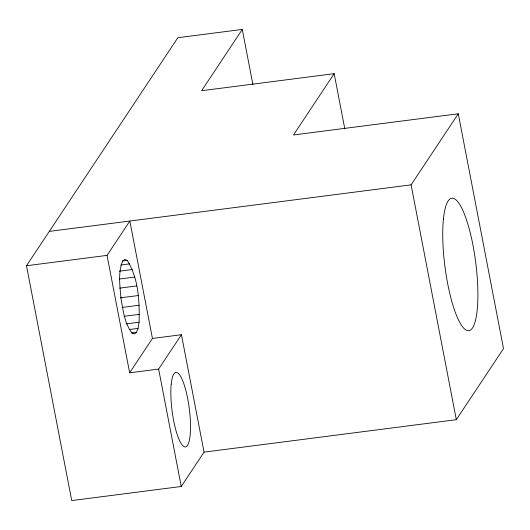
<?xml version="1.0" encoding="UTF-8"?>
<svg xmlns="http://www.w3.org/2000/svg" width="530" height="530" viewBox="0 0 530 530"><rect width="100%" height="100%" fill="white"/><g stroke="black" fill="none" stroke-linecap="round" stroke-linejoin="round"><path stroke-width="0.79" d="M139.085 322.233C139.609 301.411 138.674 278.389 127.18 260.396L124.775 259.422L122.695 260.979C117.872 272.572 119.946 285.657 120.906 297.807C123.053 309.798 124.345 322.989 131.957 332.966L134.362 333.946L136.442 332.383L138.052 328.388L139.085 322.233L126.067 323.909M181.439 334.721L158.642 369.072L129.651 372.802L152.448 338.451L181.439 334.721L204.05 452.136L181.253 486.487L71.722 500.578L26.5 265.742L177.848 37.709L242.283 29.422L252.923 84.674M242.283 29.422L201.592 90.723L334.172 73.67L344.811 128.922M129.651 372.802L107.04 255.381L129.837 221.036L152.448 338.451M334.172 73.67L293.488 134.971L458.278 113.771L503.5 348.608L456.323 419.687L204.05 452.136M456.323 419.687L411.101 184.851L458.278 113.771M49.297 231.398L411.101 184.851M26.5 265.742L107.04 255.381M122.304 261.025L127.18 260.396M120.8 265L129.751 263.847M119.29 271.208L132.308 269.538M119.217 279.058L134.673 277.071M119.614 288.141L136.694 285.948M120.336 297.853L138.231 295.555M122.092 307.433L139.178 305.234M124.013 316.324L139.47 314.336M129.101 329.541L138.052 328.388M131.566 333.012L136.442 332.383M158.642 369.072L181.253 486.487M443.425 219.076A66.793 15.529 82.7 0 0 464.591 329.004A66.793 15.529 82.7 0 0 473.005 245.416A66.793 15.529 82.7 0 0 443.425 219.076M171.21 384.091A37.57 8.679 82.7 0 0 183.075 445.949A37.57 8.679 82.7 0 0 187.759 398.971A37.57 8.679 82.7 0 0 171.21 384.091"/></g></svg>
